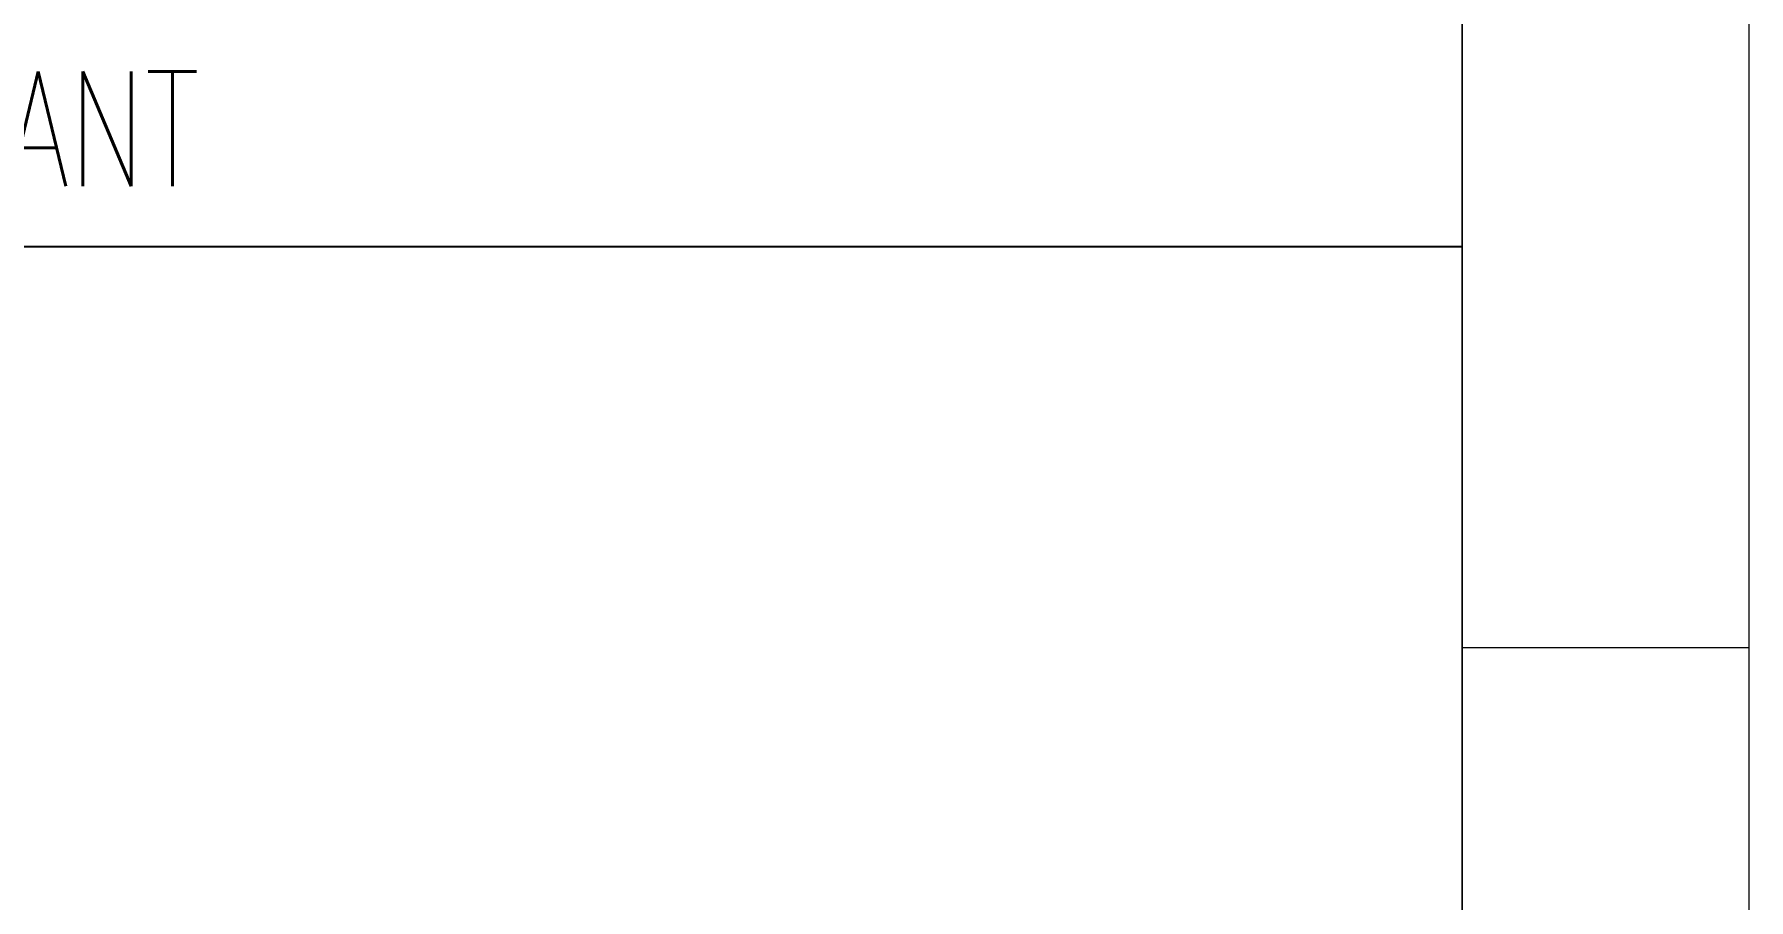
# Model space of a CAD drawing. Header units: inches. Extents: x -1128 to 651, y 96 to 845.
# Drawn here: x -489.25 to -474.6, y 653.85 to 661.24 of the extents above; entities that cross this region are included whole.
import ezdxf

# ---------------------------------------------------------------- set-up
doc = ezdxf.new("R2010")
doc.units = ezdxf.units.IN
doc.header["$MEASUREMENT"] = 0
doc.layers.add('Cables', color=7, linetype='Continuous', lineweight=0)
doc.layers.add('TEG BORDER', color=7, linetype='Continuous')
doc.styles.add('HZTXT', font='txt_qlt.shx', dxfattribs={"width": 0.7, "bigfont": 'hztxt.shx'})

# ---------------------------------------------------------------- blocks, each defined once
blk = doc.blocks.new('TEG BORDER A2')
for p, q in [((589, 5), (589, 116)), ((594, 35), (589, 35))]:
    blk.add_line(p, q)
at = {"color": 5, "lineweight": 15}
blk.add_lwpolyline([(0, 420), (594, 420), (594, 0), (0, 0)], close=True, dxfattribs=at)
blk.add_lwpolyline([(5, 415), (589, 415), (589, 5), (5, 5)], close=True)
at = {"layer": 'TEG BORDER'}
blk.add_line((489, 42), (589, 42), dxfattribs=at)
at = {"linetype": 'Continuous', "lineweight": -3, "style": 'HZTXT', "width": 0.7}
blk.add_text('60 MMSCFD SILICAGEL DEHYDRATION TYPE NATURAL GAS PROCESS PLANT', height=2, dxfattribs=at).set_placement((497.505, 43.049))

msp = doc.modelspace()

# ---------------------------------------------------------------- block references
at = {"layer": 'Cables', "color": 0, "xscale": 0.4897326461023622, "yscale": 0.4897326461023622, "zscale": 0.4897326461023622}
msp.add_blockref('TEG BORDER A2', (-765.506, 638.86), dxfattribs=at)

doc.saveas('drawing.dxf')
